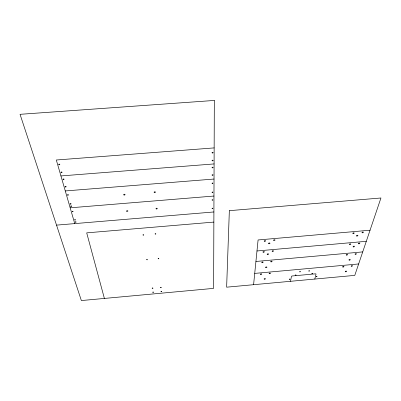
<?xml version="1.0" encoding="UTF-8"?>
<svg xmlns="http://www.w3.org/2000/svg" width="401" height="401" viewBox="0 0 401 401"><rect width="100%" height="100%" fill="white"/><g stroke="black" fill="none" stroke-linecap="round" stroke-linejoin="round"><path stroke-width="0.6" d="M253.587 284.7L258.089 239.963L370.058 230.204M290.519 281.302L291.437 276.439A0.792 0.386 -10.5 0 1 292.289 275.968L315.326 273.858A0.792 0.381 -11.5 0 1 316.003 274.189L314.805 279.066M254.725 273.402L358.644 263.963M256.981 250.976L366.303 241.317M255.923 261.467L362.72 251.908M213.868 222.084L86.696 232.866L104.385 298.434M56.531 225.131L213.903 211.964M70.175 207.818L213.964 196.039M65.283 190.946L214.029 179.036M60.932 175.934L214.089 163.929M214.149 147.909L56.32 160.004L74.746 223.608M214.329 100.445L213.613 288.379L81.363 300.555L20.05 114.32L214.329 100.445M229.347 210.67L226.63 287.181L354.78 275.382L380.95 197.989L229.347 210.67M142.982 234.936C143.784 235.903 144.16 234.074 142.982 234.936M146.666 259.597C147.428 260.465 147.774 258.81 146.666 259.597M155.097 233.898C155.879 234.871 156.28 233.036 155.097 233.898M152.149 288.134L152.946 288.113L152.149 288.134M152.741 292.174L153.533 292.154L152.741 292.174M158.129 258.585C158.876 259.452 159.247 257.798 158.129 258.585M160.45 287.377L161.247 287.357L160.45 287.377M160.961 291.422L161.748 291.397L160.961 291.422M212.064 183.222C212.801 184.385 213.422 182.209 212.064 183.222M212.064 192.219C212.791 193.347 213.392 191.242 212.064 192.219M212.064 199.964C212.781 201.056 213.372 199.006 212.064 199.964M212.064 208.39C212.776 209.447 213.342 207.462 212.064 208.39M72.28 211.397C72.847 212.6 73.774 210.645 72.28 211.397M74.686 219.763C75.243 220.921 76.15 219.021 74.686 219.763M75.313 221.943C75.864 223.091 76.766 221.212 75.313 221.943M289.286 279.181L290.038 279.161L289.286 279.181M295.271 275.121L296.028 275.101L295.271 275.121M299.647 271.813L300.404 271.743L299.647 271.813M308.78 270.981L309.537 270.911L308.78 270.981M311.863 273.602L312.615 273.582L311.863 273.602M316.274 276.705L317.016 276.635L316.274 276.705M63.203 179.528A0.531 0.326 2.6 0 0 64.035 179.312A0.531 0.326 2.6 0 0 63.283 178.966A0.531 0.326 2.6 0 0 63.203 179.528M65.328 186.931A0.526 0.316 2.3 0 0 66.155 186.721A0.526 0.316 2.3 0 0 65.413 186.39A0.526 0.316 2.3 0 0 65.328 186.931M212.299 175.282A0.501 0.316 -7.5 0 0 213.046 174.946A0.501 0.316 -7.5 0 0 212.299 174.736A0.501 0.316 -7.5 0 0 212.299 175.282M212.299 167.829A0.511 0.321 -7.6 0 0 213.061 167.488A0.511 0.321 -7.6 0 0 212.299 167.267A0.511 0.321 -7.6 0 0 212.299 167.829M61.203 172.565A0.541 0.331 3 0 0 62.05 172.345A0.541 0.331 3 0 0 61.283 171.994A0.541 0.331 3 0 0 61.203 172.565M58.952 164.731A0.546 0.341 3.4 0 0 59.809 164.51A0.546 0.341 3.4 0 0 59.032 164.144A0.546 0.341 3.4 0 0 58.952 164.731M212.309 152.956A0.526 0.341 -7.7 0 0 213.091 152.596A0.526 0.341 -7.7 0 0 212.309 152.36A0.526 0.341 -7.7 0 0 212.309 152.956M212.304 160.826A0.516 0.331 -7.6 0 0 213.076 160.48A0.516 0.331 -7.6 0 0 212.304 160.25A0.516 0.331 -7.6 0 0 212.304 160.826M358.825 243.808A0.707 0.356 -13.9 0 0 359.812 243.272A0.707 0.356 -13.9 0 0 358.73 243.201A0.707 0.356 -13.9 0 0 358.825 243.808M349.837 244.605A0.707 0.356 -13.6 0 0 350.815 244.069A0.707 0.356 -13.6 0 0 349.727 243.998A0.707 0.356 -13.6 0 0 349.837 244.605M353.487 246.916A0.702 0.351 -13.7 0 0 354.459 246.384A0.702 0.351 -13.7 0 0 353.381 246.314A0.702 0.351 -13.7 0 0 353.487 246.916M272.424 251.427A0.702 0.366 -10 0 0 273.507 251.006A0.702 0.366 -10 0 0 272.51 250.77A0.702 0.366 -10 0 0 272.424 251.427M263.262 252.234A0.702 0.366 -9.6 0 0 264.344 251.818A0.702 0.366 -9.6 0 0 263.337 251.582A0.702 0.366 -9.6 0 0 263.262 252.234M267.507 254.52A0.702 0.361 -9.8 0 0 268.585 254.104A0.702 0.361 -9.8 0 0 267.587 253.873A0.702 0.361 -9.8 0 0 267.507 254.52M362.389 232.796A0.727 0.371 -14.4 0 0 363.401 232.234A0.727 0.371 -14.4 0 0 362.293 232.159A0.727 0.371 -14.4 0 0 362.389 232.796M353.186 233.603A0.727 0.371 -14 0 0 354.193 233.041A0.727 0.371 -14 0 0 353.08 232.961A0.727 0.371 -14 0 0 353.186 233.603M356.9 236.039A0.722 0.366 -14.1 0 0 357.898 235.482A0.722 0.366 -14.1 0 0 356.795 235.407A0.722 0.366 -14.1 0 0 356.9 236.039M273.903 240.49A0.722 0.386 -10.3 0 0 275.016 240.054A0.722 0.386 -10.3 0 0 273.998 239.803A0.722 0.386 -10.3 0 0 273.903 240.49M264.52 241.307A0.722 0.386 -9.8 0 0 265.627 240.876A0.722 0.386 -9.8 0 0 264.6 240.625A0.722 0.386 -9.8 0 0 264.52 241.307M268.86 243.723A0.717 0.381 -10 0 0 269.963 243.292A0.717 0.381 -10 0 0 268.946 243.046A0.717 0.381 -10 0 0 268.86 243.723M70.922 206.39A0.501 0.291 1.4 0 0 71.714 206.194A0.501 0.291 1.4 0 0 71.007 205.888A0.501 0.291 1.4 0 0 70.922 206.39M67.689 195.142A0.516 0.306 1.9 0 0 68.501 194.936A0.516 0.306 1.9 0 0 67.774 194.615A0.516 0.306 1.9 0 0 67.689 195.142M70.255 204.064A0.506 0.296 1.5 0 0 71.052 203.863A0.506 0.296 1.5 0 0 70.335 203.558A0.506 0.296 1.5 0 0 70.255 204.064M154.345 192.495A0.662 0.401 -3.6 0 0 155.428 192.229A0.662 0.401 -3.6 0 0 154.565 191.803A0.662 0.401 -3.6 0 0 154.345 192.495M123.964 194.956A0.667 0.401 -1.6 0 0 125.042 194.685A0.667 0.401 -1.6 0 0 124.145 194.264A0.667 0.401 -1.6 0 0 123.964 194.956M156.22 208.891A0.642 0.376 -3.8 0 0 157.267 208.635A0.642 0.376 -3.8 0 0 156.435 208.244A0.642 0.376 -3.8 0 0 156.22 208.891M126.831 211.327A0.647 0.376 -2 0 0 127.879 211.071A0.647 0.376 -2 0 0 127.012 210.68A0.647 0.376 -2 0 0 126.831 211.327M345.677 271.788A0.662 0.316 -12.7 0 0 346.594 271.307A0.662 0.316 -12.7 0 0 345.567 271.251A0.662 0.316 -12.7 0 0 345.677 271.788M343.015 267.041A0.672 0.321 -12.7 0 0 343.938 266.55A0.672 0.321 -12.7 0 0 342.9 266.495A0.672 0.321 -12.7 0 0 343.015 267.041M351.562 266.264A0.672 0.321 -13.1 0 0 352.494 265.773A0.672 0.321 -13.1 0 0 351.456 265.718A0.672 0.321 -13.1 0 0 351.562 266.264M264.419 279.191A0.662 0.326 -9.3 0 0 265.432 278.815A0.662 0.326 -9.3 0 0 264.49 278.62A0.662 0.326 -9.3 0 0 264.419 279.191M269.407 273.708A0.667 0.331 -9.6 0 0 270.434 273.322A0.667 0.331 -9.6 0 0 269.487 273.116A0.667 0.331 -9.6 0 0 269.407 273.708M260.7 274.5A0.667 0.331 -9.2 0 0 261.728 274.114A0.667 0.331 -9.2 0 0 260.77 273.908A0.667 0.331 -9.2 0 0 260.7 274.5M349.336 260.129A0.682 0.331 -13.1 0 0 350.279 259.622A0.682 0.331 -13.1 0 0 349.231 259.562A0.682 0.331 -13.1 0 0 349.336 260.129M346.649 255.101A0.687 0.341 -13.2 0 0 347.597 254.585A0.687 0.341 -13.2 0 0 346.534 254.52A0.687 0.341 -13.2 0 0 346.649 255.101M355.426 254.309A0.692 0.341 -13.5 0 0 356.389 253.798A0.692 0.341 -13.5 0 0 355.326 253.733A0.692 0.341 -13.5 0 0 355.426 254.309M265.868 267.627A0.677 0.341 -9.5 0 0 266.911 267.236A0.677 0.341 -9.5 0 0 265.943 267.021A0.677 0.341 -9.5 0 0 265.868 267.627M271.011 261.848A0.687 0.351 -9.8 0 0 272.068 261.447A0.687 0.351 -9.8 0 0 271.096 261.226A0.687 0.351 -9.8 0 0 271.011 261.848M262.064 262.65A0.687 0.351 -9.4 0 0 263.116 262.249A0.687 0.351 -9.4 0 0 262.134 262.028A0.687 0.351 -9.4 0 0 262.064 262.65"/></g></svg>
